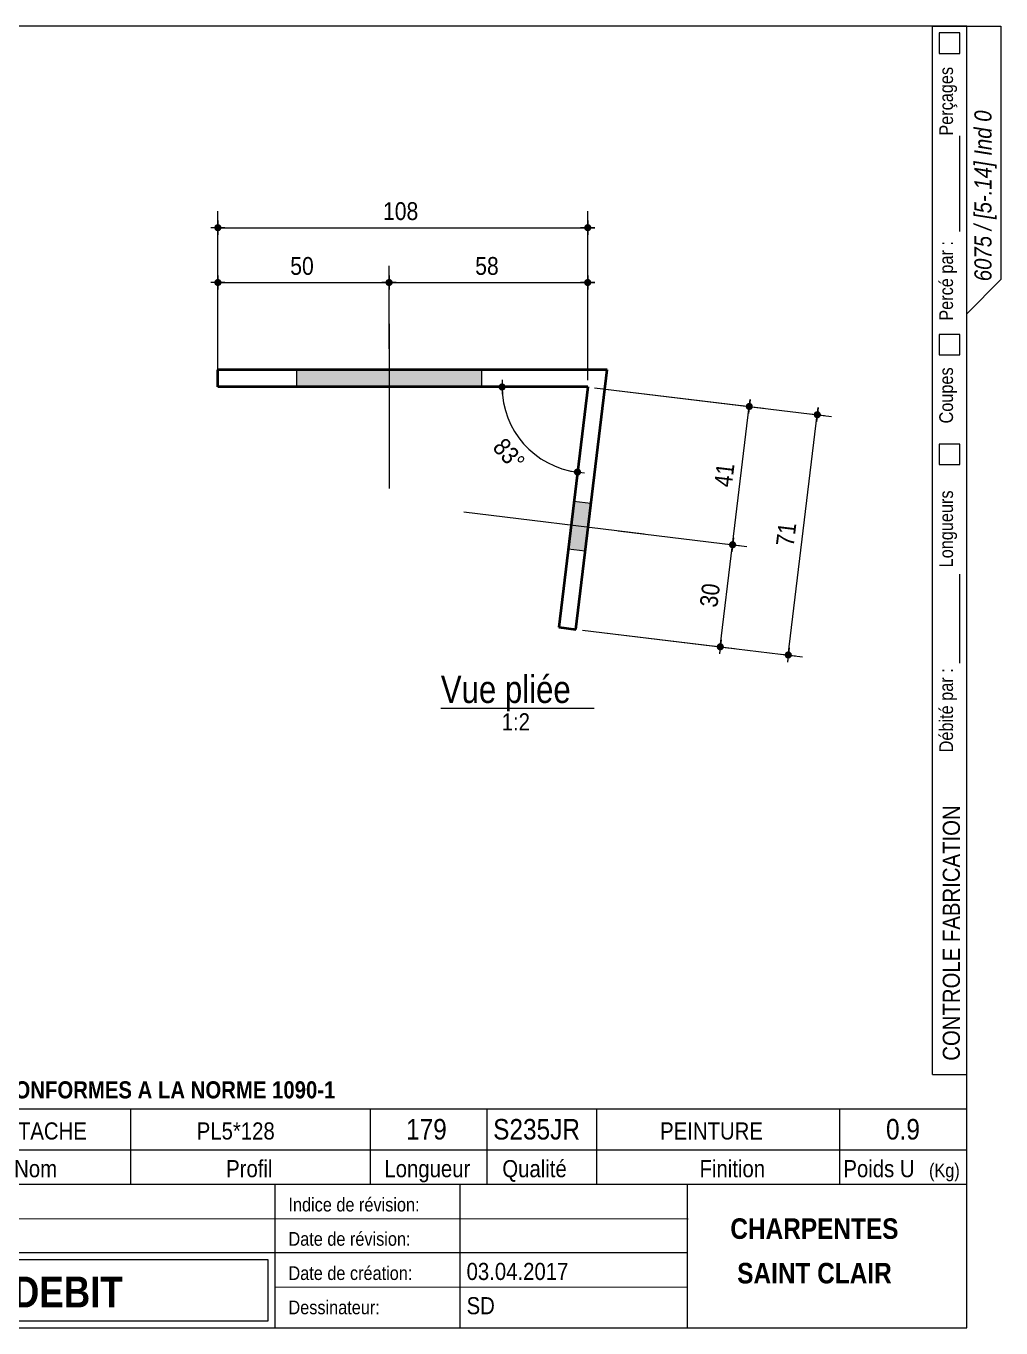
# Model space of a CAD drawing. Header units: millimetres. Extents: x 2 to 287, y 5 to 195.
# Drawn here: x 144.7 to 287, y 5 to 195 of the extents above; entities that cross this region are included whole.
import ezdxf

# ---------------------------------------------------------------- set-up
doc = ezdxf.new("R2010")
doc.units = ezdxf.units.MM
for name, color, linetype, lineweight in [('Autre type objet', 1, 'Continuous', 0), ('Boulon', 7, 'Continuous', 0), ('Cotation', 7, 'Continuous', 0), ('Feuille dessin', 5, 'Continuous', 0), ('Piece', 2, 'Continuous', 0)]:
    doc.layers.add(name, color=color, linetype=linetype, lineweight=lineweight)
doc.styles.add('ARIAL', font='ARIAL.TTF')
doc.styles.add('ARIAL_BOLD', font='ARIALBD.TTF')
doc.styles.add('ARIAL_ITALIC', font='ARIALI.TTF')
doc.styles.add('COMIC_SANS_MS', font='COMIC.TTF')

# ---------------------------------------------------------------- blocks, each defined once
blk = doc.blocks.new('*A4')
at = {"layer": 'Boulon'}
blk.add_hatch(color=256, dxfattribs=at).paths.add_polyline_path([(226.31, 118.37), (223.83, 118.67), (224.67, 125.62), (227.15, 125.32)], flags=17)
blk.add_hatch(color=256, dxfattribs=at).paths.add_polyline_path([(226.31, 118.37), (223.83, 118.67), (224.67, 125.62), (227.15, 125.32)], flags=17)
at = {"layer": 'Boulon', "linetype": 'Continuous', "lineweight": 0}
for p, q in [((227.15, 125.32), (224.67, 125.62)), ((227.15, 125.32), (224.67, 125.62)), ((234.92, 120.86), (208.61, 124.04)), ((234.92, 120.86), (208.61, 124.04)), ((226.31, 118.37), (223.83, 118.67)), ((226.31, 118.37), (223.83, 118.67))]:
    blk.add_line(p, q, dxfattribs=at)
blk = doc.blocks.new('*A5')
at = {"layer": 'Boulon'}
blk.add_hatch(color=256, dxfattribs=at).paths.add_polyline_path([(211.19, 144.82), (211.19, 142.32), (184.19, 142.32), (184.19, 144.82)], flags=17)
blk.add_hatch(color=256, dxfattribs=at).paths.add_polyline_path([(211.19, 144.82), (211.19, 142.32), (184.19, 142.32), (184.19, 144.82)], flags=17)
at = {"layer": 'Boulon', "linetype": 'Continuous', "lineweight": 0}
for p, q in [((197.69, 151.52), (197.69, 127.52)), ((197.69, 151.52), (197.69, 127.52)), ((184.19, 144.82), (184.19, 142.32)), ((184.19, 144.82), (184.19, 142.32)), ((211.19, 144.82), (211.19, 142.32)), ((211.19, 144.82), (211.19, 142.32))]:
    blk.add_line(p, q, dxfattribs=at)
blk = doc.blocks.new('*A6')
at = {"layer": 'Piece', "color": 2, "linetype": 'Continuous', "lineweight": 40}
for p, q in [((229.504138, 144.822467), (172.694851, 144.822467)), ((172.694851, 142.322467), (172.694851, 144.822467)), ((224.932521, 106.955303), (229.504138, 144.822467)), ((226.684166, 142.322467), (172.694851, 142.322467)), ((226.684166, 142.322467), (222.450543, 107.254946)), ((222.450543, 107.254946), (224.932521, 106.955303))]:
    blk.add_line(p, q, dxfattribs=at)
blk = doc.blocks.new('*A7')
at = {"layer": 'Feuille dessin', "linetype": 'Continuous', "lineweight": 0}
for p, q in [((282, 195), (5, 195)), ((5, 195), (5, 5)), ((282, 5), (282, 195)), ((5, 5), (282, 5))]:
    blk.add_line(p, q, dxfattribs=at)
at = {"layer": 'Feuille dessin', "style": 'ARIAL', "width": 0.85}
blk.add_text('Tekla Structures', height=2, rotation=90, dxfattribs=at).set_placement((4.5, 5.5))
blk = doc.blocks.new('*A9')
at = {"layer": 'Autre type objet', "linetype": 'Continuous', "lineweight": 0}
for p, q in [((277, 42), (277, 195)), ((277, 195), (287, 195)), ((278, 194), (278, 191)), ((281, 194), (278, 194)), ((281, 191), (281, 194)), ((282, 42), (282, 195)), ((287, 195), (287, 158)), ((278, 191), (281, 191)), ((281, 165), (281, 179)), ((287, 158), (282, 153)), ((278, 150), (278, 147)), ((281, 150), (278, 150)), ((281, 147), (281, 150)), ((278, 147), (281, 147)), ((278, 134), (278, 131)), ((281, 134), (278, 134)), ((281, 131), (281, 134)), ((278, 131), (281, 131)), ((281, 102), (281, 115)), ((277, 42), (282, 42))]:
    blk.add_line(p, q, dxfattribs=at)
at = {"layer": 'Autre type objet', "width": 0.85}
for s, height, style, p in [('Perçages', 2, 'ARIAL', (280, 179)), ('6075 / [5-.14] Ind 0', 2.5, 'ARIAL_ITALIC', (285.619109, 157.760245)), ('Percé par :', 2, 'ARIAL', (280, 152)), ('Coupes', 2, 'ARIAL', (280, 137)), ('Longueurs', 2, 'ARIAL', (280, 116)), ('Débité par :', 2, 'ARIAL', (280, 89)), ('CONTROLE FABRICATION', 2.5, 'ARIAL', (281, 44))]:
    blk.add_text(s, height=height, rotation=90, dxfattribs=dict(at, style=style)).set_placement(p)
blk = doc.blocks.new('*A10')
at = {"layer": 'Autre type objet', "linetype": 'Continuous', "lineweight": 0}
for p, q in [((92, 37), (282, 37)), ((92, 37), (92, 31)), ((92.51953, 36.5), (113.5, 36.5)), ((92.51953, 31.394341), (92.51953, 36.5)), ((113.5, 36.5), (113.5, 31.394341)), ((114.5, 31), (114.5, 37)), ((134.5, 31), (134.5, 37)), ((160, 31), (160, 37)), ((195, 31), (195, 37)), ((212, 31), (212, 37)), ((228, 31), (228, 37)), ((263.5, 31), (263.5, 37)), ((282, 31), (282, 37)), ((92, 31), (282, 31)), ((92, 31), (92, 5)), ((113.5, 31.394341), (92.51953, 31.394341)), ((114.5, 16), (114.5, 31)), ((134.5, 26), (134.5, 31)), ((160, 26), (160, 31)), ((195, 26), (195, 31)), ((212, 26), (212, 31)), ((228, 26), (228, 31)), ((263.5, 26), (263.5, 31)), ((282, 5), (282, 31)), ((92, 26), (282, 26)), ((181, 26), (181, 5)), ((208, 26), (208, 5)), ((241.262466, 5), (241.262466, 26)), ((92, 21), (241.327069, 20.935451)), ((92, 16), (181, 16)), ((181, 16), (241.297815, 16.021151)), ((93, 15), (180, 15)), ((93, 6), (93, 15)), ((180, 15), (180, 6)), ((181, 11), (241.217807, 10.969512)), ((180, 6), (93, 6)), ((92, 5), (282, 5))]:
    blk.add_line(p, q, dxfattribs=at)
at = {"layer": 'Autre type objet', "width": 0.85}
for s, height, style, p in [('TOLERANCES ESSENTIELLES CONFORMES A LA NORME 1090-1', 2.5, 'ARIAL_BOLD', (96.5, 38.5)), ('5-14', 3, 'ARIAL_BOLD', (98.285724, 32.540141)), ('1', 3, 'ARIAL', (120.389893, 32.5)), ('ATTACHE', 2.5, 'ARIAL', (139.718018, 32.5)), ('PL5*128', 2.5, 'ARIAL', (169.61084, 32.5)), ('179', 3, 'ARIAL', (200.165771, 32.5)), ('S235JR', 3, 'ARIAL', (212.880127, 32.5)), ('PEINTURE', 2.5, 'ARIAL', (237.24646, 32.5)), ('0.9', 3, 'ARIAL', (270.222412, 32.5)), ('Repère', 2.5, 'ARIAL', (96.112978, 27)), ('Qté', 2.5, 'ARIAL', (119, 27)), ('Nom', 2.5, 'ARIAL', (142.961426, 27)), ('Profil', 2.5, 'ARIAL', (173.903564, 27)), ('Longueur', 2.5, 'ARIAL', (197, 27)), ('Qualité', 2.5, 'ARIAL', (214.218018, 27)), ('Finition', 2.5, 'ARIAL', (243, 27)), ('Poids U', 2.5, 'ARIAL', (264, 27)), ('(Kg)', 2, 'ARIAL', (276.5, 27)), ('6075', 3.5, 'ARIAL', (115.5, 22)), ('N° Affaire:', 2, 'ARIAL', (93.640566, 22)), ('Indice de révision:', 2, 'ARIAL', (183, 22)), ('CHARPENTES', 3, 'ARIAL_BOLD', (247.5, 18)), ('Nom Affaire:', 2, 'ARIAL', (93.640566, 17.5)), ('GHD Bât N', 3.5, 'ARIAL', (115.5, 17)), ('Date de révision:', 2, 'ARIAL', (183, 17)), ('Date de création:', 2, 'ARIAL', (183, 12)), ('03.04.2017', 2.5, 'ARIAL', (209, 12)), ('SAINT CLAIR', 3, 'ARIAL_BOLD', (248.5, 11.5)), ('CROQUIS   DE  DEBIT', 4.5, 'ARIAL_BOLD', (103, 8)), ('SD', 2.5, 'ARIAL', (209, 7)), ('Dessinateur:', 2, 'ARIAL', (183, 7))]:
    blk.add_text(s, height=height, dxfattribs=dict(at, style=style)).set_placement(p)
blk = doc.blocks.new('*A25')
at = {"layer": 'Cotation'}
for points in [[(214.16, 141.8), (214.13, 141.8), (214.11, 141.81), (214.08, 141.81), (214.06, 141.82), (214.03, 141.82), (214.01, 141.83), (213.99, 141.84), (213.96, 141.85), (213.94, 141.86), (213.92, 141.88), (213.9, 141.89), (213.87, 141.9), (213.85, 141.92), (213.83, 141.94), (213.82, 141.95), (213.8, 141.97), (213.78, 141.99), (213.77, 142.01), (213.75, 142.03), (213.74, 142.06), (213.73, 142.08), (213.71, 142.1), (213.7, 142.12), (213.69, 142.15), (213.69, 142.17), (213.68, 142.2), (213.67, 142.22), (213.67, 142.25), (213.67, 142.27), (213.66, 142.3), (213.66, 142.32), (213.66, 142.35), (213.67, 142.37), (213.67, 142.4), (213.67, 142.42), (213.68, 142.45), (213.69, 142.47), (213.69, 142.5), (213.7, 142.52), (213.71, 142.54), (213.73, 142.57), (213.74, 142.59), (213.75, 142.61), (213.77, 142.63), (213.78, 142.65), (213.8, 142.67), (213.82, 142.69), (213.83, 142.71), (213.85, 142.72), (213.87, 142.74), (213.9, 142.75), (213.92, 142.77), (213.94, 142.78), (213.96, 142.79), (213.99, 142.8), (214.01, 142.81), (214.03, 142.82), (214.06, 142.83), (214.08, 142.83), (214.11, 142.84), (214.13, 142.84), (214.16, 142.84), (214.18, 142.84), (214.21, 142.84), (214.24, 142.84), (214.26, 142.84), (214.29, 142.83), (214.31, 142.83), (214.34, 142.82), (214.36, 142.81), (214.38, 142.8), (214.41, 142.79), (214.43, 142.78), (214.45, 142.77), (214.47, 142.75), (214.49, 142.74), (214.51, 142.72), (214.53, 142.71), (214.55, 142.69), (214.57, 142.67), (214.59, 142.65), (214.6, 142.63), (214.62, 142.61), (214.63, 142.59), (214.64, 142.57), (214.65, 142.54), (214.66, 142.52), (214.67, 142.5), (214.68, 142.47), (214.69, 142.45), (214.69, 142.42), (214.7, 142.4), (214.7, 142.37), (214.7, 142.35), (214.7, 142.32), (214.7, 142.3), (214.7, 142.27), (214.7, 142.25), (214.69, 142.22), (214.69, 142.2), (214.68, 142.17), (214.67, 142.15), (214.66, 142.12), (214.65, 142.1), (214.64, 142.08), (214.63, 142.06), (214.62, 142.03), (214.6, 142.01), (214.59, 141.99), (214.57, 141.97), (214.55, 141.95), (214.53, 141.94), (214.51, 141.92), (214.49, 141.9), (214.47, 141.89), (214.45, 141.88), (214.43, 141.86), (214.41, 141.85), (214.38, 141.84), (214.36, 141.83), (214.34, 141.82), (214.31, 141.82), (214.29, 141.81), (214.26, 141.81), (214.24, 141.8), (214.21, 141.8), (214.18, 141.8)], [(225.16, 129.39), (225.13, 129.4), (225.11, 129.4), (225.08, 129.4), (225.06, 129.41), (225.03, 129.41), (225.01, 129.42), (224.99, 129.43), (224.96, 129.44), (224.94, 129.45), (224.92, 129.47), (224.9, 129.48), (224.88, 129.49), (224.86, 129.51), (224.84, 129.53), (224.82, 129.54), (224.8, 129.56), (224.78, 129.58), (224.77, 129.6), (224.75, 129.62), (224.74, 129.65), (224.73, 129.67), (224.72, 129.69), (224.71, 129.71), (224.7, 129.74), (224.69, 129.76), (224.68, 129.79), (224.68, 129.81), (224.67, 129.84), (224.67, 129.86), (224.67, 129.89), (224.67, 129.91), (224.67, 129.94), (224.67, 129.96), (224.67, 129.99), (224.68, 130.01), (224.68, 130.04), (224.69, 130.06), (224.7, 130.09), (224.71, 130.11), (224.72, 130.13), (224.73, 130.16), (224.74, 130.18), (224.75, 130.2), (224.77, 130.22), (224.78, 130.24), (224.8, 130.26), (224.82, 130.28), (224.84, 130.3), (224.86, 130.31), (224.88, 130.33), (224.9, 130.34), (224.92, 130.36), (224.94, 130.37), (224.96, 130.38), (224.99, 130.39), (225.01, 130.4), (225.03, 130.41), (225.06, 130.42), (225.08, 130.42), (225.11, 130.43), (225.13, 130.43), (225.16, 130.43), (225.19, 130.43), (225.21, 130.43), (225.24, 130.43), (225.26, 130.43), (225.29, 130.42), (225.31, 130.42), (225.34, 130.41), (225.36, 130.4), (225.38, 130.39), (225.41, 130.38), (225.43, 130.37), (225.45, 130.36), (225.47, 130.34), (225.5, 130.33), (225.52, 130.31), (225.54, 130.3), (225.55, 130.28), (225.57, 130.26), (225.59, 130.24), (225.6, 130.22), (225.62, 130.2), (225.63, 130.18), (225.64, 130.16), (225.66, 130.13), (225.67, 130.11), (225.68, 130.09), (225.68, 130.06), (225.69, 130.04), (225.7, 130.01), (225.7, 129.99), (225.7, 129.96), (225.71, 129.94), (225.71, 129.91), (225.71, 129.89), (225.7, 129.86), (225.7, 129.84), (225.7, 129.81), (225.69, 129.79), (225.68, 129.76), (225.68, 129.74), (225.67, 129.71), (225.66, 129.69), (225.64, 129.67), (225.63, 129.65), (225.62, 129.62), (225.6, 129.6), (225.59, 129.58), (225.57, 129.56), (225.55, 129.54), (225.54, 129.53), (225.52, 129.51), (225.5, 129.49), (225.47, 129.48), (225.45, 129.47), (225.43, 129.45), (225.41, 129.44), (225.38, 129.43), (225.36, 129.42), (225.34, 129.41), (225.31, 129.41), (225.29, 129.4), (225.26, 129.4), (225.24, 129.4), (225.21, 129.39), (225.19, 129.39)]]:
    blk.add_hatch(color=256, dxfattribs=at).paths.add_polyline_path(points, flags=17)
at = {"layer": 'Cotation', "linetype": 'Continuous', "lineweight": 0}
for p, q in [((214.18, 143.36), (214.18, 141.28)), ((213.14, 142.32), (215.22, 142.32)), ((214.18, 142.32), (226.68, 142.32)), ((225.19, 129.91), (226.68, 142.32)), ((226.56, 141.33), (225.19, 129.91)), ((224.15, 130.04), (226.22, 129.79)), ((225.06, 128.88), (225.31, 130.95))]:
    blk.add_line(p, q, dxfattribs=at)
blk.add_arc((226.68, 142.32), 12.5, 180, 263.1161, dxfattribs=at)
at = {"layer": 'Cotation'}
for p in [(214.18, 142.32), (225.19, 129.91)]:
    blk.add_point(p, dxfattribs=at)
at = {"layer": 'Cotation', "style": 'ARIAL', "width": 0.85}
blk.add_text('83°', height=2.6, rotation=-48.4436, dxfattribs=at).set_placement((212.67, 133.4))
blk = doc.blocks.new('*A26')
at = {"layer": 'Cotation'}
for points in [[(260.17, 137.76), (260.14, 137.76), (260.11, 137.76), (260.09, 137.77), (260.06, 137.77), (260.04, 137.78), (260.02, 137.79), (259.99, 137.8), (259.97, 137.81), (259.95, 137.82), (259.92, 137.83), (259.9, 137.84), (259.88, 137.86), (259.86, 137.88), (259.84, 137.89), (259.82, 137.91), (259.81, 137.93), (259.79, 137.95), (259.77, 137.97), (259.76, 137.99), (259.74, 138.01), (259.73, 138.03), (259.72, 138.05), (259.71, 138.08), (259.7, 138.1), (259.69, 138.13), (259.69, 138.15), (259.68, 138.18), (259.68, 138.2), (259.67, 138.23), (259.67, 138.25), (259.67, 138.28), (259.67, 138.3), (259.67, 138.33), (259.68, 138.35), (259.68, 138.38), (259.69, 138.4), (259.69, 138.43), (259.7, 138.45), (259.71, 138.48), (259.72, 138.5), (259.73, 138.52), (259.74, 138.54), (259.76, 138.57), (259.77, 138.59), (259.79, 138.61), (259.81, 138.63), (259.82, 138.64), (259.84, 138.66), (259.86, 138.68), (259.88, 138.69), (259.9, 138.71), (259.92, 138.72), (259.95, 138.74), (259.97, 138.75), (259.99, 138.76), (260.02, 138.77), (260.04, 138.77), (260.06, 138.78), (260.09, 138.79), (260.11, 138.79), (260.14, 138.79), (260.17, 138.8), (260.19, 138.8), (260.22, 138.8), (260.24, 138.79), (260.27, 138.79), (260.29, 138.79), (260.32, 138.78), (260.34, 138.77), (260.37, 138.77), (260.39, 138.76), (260.41, 138.75), (260.44, 138.74), (260.46, 138.72), (260.48, 138.71), (260.5, 138.69), (260.52, 138.68), (260.54, 138.66), (260.56, 138.64), (260.58, 138.63), (260.59, 138.61), (260.61, 138.59), (260.62, 138.57), (260.64, 138.54), (260.65, 138.52), (260.66, 138.5), (260.67, 138.48), (260.68, 138.45), (260.69, 138.43), (260.7, 138.4), (260.7, 138.38), (260.71, 138.35), (260.71, 138.33), (260.71, 138.3), (260.71, 138.28), (260.71, 138.25), (260.71, 138.23), (260.71, 138.2), (260.7, 138.18), (260.7, 138.15), (260.69, 138.13), (260.68, 138.1), (260.67, 138.08), (260.66, 138.05), (260.65, 138.03), (260.64, 138.01), (260.62, 137.99), (260.61, 137.97), (260.59, 137.95), (260.58, 137.93), (260.56, 137.91), (260.54, 137.89), (260.52, 137.88), (260.5, 137.86), (260.48, 137.84), (260.46, 137.83), (260.44, 137.82), (260.41, 137.81), (260.39, 137.8), (260.37, 137.79), (260.34, 137.78), (260.32, 137.77), (260.29, 137.77), (260.27, 137.76), (260.24, 137.76), (260.22, 137.76), (260.19, 137.76)], [(255.93, 102.69), (255.91, 102.69), (255.88, 102.7), (255.86, 102.7), (255.83, 102.71), (255.81, 102.71), (255.78, 102.72), (255.76, 102.73), (255.73, 102.74), (255.71, 102.75), (255.69, 102.76), (255.67, 102.78), (255.65, 102.79), (255.63, 102.81), (255.61, 102.82), (255.59, 102.84), (255.57, 102.86), (255.56, 102.88), (255.54, 102.9), (255.52, 102.92), (255.51, 102.94), (255.5, 102.96), (255.49, 102.99), (255.48, 103.01), (255.47, 103.03), (255.46, 103.06), (255.45, 103.08), (255.45, 103.11), (255.44, 103.13), (255.44, 103.16), (255.44, 103.18), (255.44, 103.21), (255.44, 103.24), (255.44, 103.26), (255.44, 103.29), (255.45, 103.31), (255.45, 103.34), (255.46, 103.36), (255.47, 103.38), (255.48, 103.41), (255.49, 103.43), (255.5, 103.45), (255.51, 103.48), (255.52, 103.5), (255.54, 103.52), (255.56, 103.54), (255.57, 103.56), (255.59, 103.58), (255.61, 103.6), (255.63, 103.61), (255.65, 103.63), (255.67, 103.64), (255.69, 103.66), (255.71, 103.67), (255.73, 103.68), (255.76, 103.69), (255.78, 103.7), (255.81, 103.71), (255.83, 103.71), (255.86, 103.72), (255.88, 103.72), (255.91, 103.73), (255.93, 103.73), (255.96, 103.73), (255.98, 103.73), (256.01, 103.73), (256.03, 103.72), (256.06, 103.72), (256.08, 103.71), (256.11, 103.71), (256.13, 103.7), (256.16, 103.69), (256.18, 103.68), (256.2, 103.67), (256.22, 103.66), (256.25, 103.64), (256.27, 103.63), (256.29, 103.61), (256.31, 103.6), (256.32, 103.58), (256.34, 103.56), (256.36, 103.54), (256.37, 103.52), (256.39, 103.5), (256.4, 103.48), (256.42, 103.45), (256.43, 103.43), (256.44, 103.41), (256.45, 103.38), (256.45, 103.36), (256.46, 103.34), (256.47, 103.31), (256.47, 103.29), (256.47, 103.26), (256.48, 103.24), (256.48, 103.21), (256.48, 103.18), (256.47, 103.16), (256.47, 103.13), (256.47, 103.11), (256.46, 103.08), (256.45, 103.06), (256.45, 103.03), (256.44, 103.01), (256.43, 102.99), (256.42, 102.96), (256.4, 102.94), (256.39, 102.92), (256.37, 102.9), (256.36, 102.88), (256.34, 102.86), (256.32, 102.84), (256.31, 102.82), (256.29, 102.81), (256.27, 102.79), (256.25, 102.78), (256.22, 102.76), (256.2, 102.75), (256.18, 102.74), (256.16, 102.73), (256.13, 102.72), (256.11, 102.71), (256.08, 102.71), (256.06, 102.7), (256.03, 102.7), (256.01, 102.69), (255.98, 102.69), (255.96, 102.69)]]:
    blk.add_hatch(color=256, dxfattribs=at).paths.add_polyline_path(points, flags=17)
at = {"layer": 'Cotation', "linetype": 'Continuous', "lineweight": 0}
for p, q in [((227.68, 142.2), (262.26, 138.03)), ((260.32, 139.31), (260.07, 137.24)), ((260.19, 138.28), (260.32, 139.31)), ((255.96, 103.21), (260.19, 138.28)), ((259.16, 138.4), (261.22, 138.15)), ((225.93, 106.84), (258.02, 102.96)), ((254.92, 103.33), (256.99, 103.09)), ((256.08, 104.24), (255.83, 102.18)), ((255.96, 103.21), (255.83, 102.18))]:
    blk.add_line(p, q, dxfattribs=at)
at = {"layer": 'Cotation'}
for p in [(260.19, 138.28), (255.96, 103.21)]:
    blk.add_point(p, dxfattribs=at)
at = {"layer": 'Cotation', "style": 'ARIAL', "width": 0.85}
blk.add_text('71', height=2.6, rotation=83.119, dxfattribs=at).set_placement((256.73, 118.96))
blk = doc.blocks.new('*A27')
at = {"layer": 'Cotation'}
for points in [[(247.8, 118.78), (247.78, 118.78), (247.75, 118.79), (247.73, 118.79), (247.7, 118.8), (247.68, 118.8), (247.65, 118.81), (247.63, 118.82), (247.6, 118.83), (247.58, 118.84), (247.56, 118.86), (247.54, 118.87), (247.52, 118.88), (247.5, 118.9), (247.48, 118.92), (247.46, 118.93), (247.44, 118.95), (247.43, 118.97), (247.41, 118.99), (247.39, 119.01), (247.38, 119.03), (247.37, 119.06), (247.36, 119.08), (247.35, 119.1), (247.34, 119.13), (247.33, 119.15), (247.32, 119.18), (247.32, 119.2), (247.31, 119.23), (247.31, 119.25), (247.31, 119.28), (247.31, 119.3), (247.31, 119.33), (247.31, 119.35), (247.31, 119.38), (247.32, 119.4), (247.32, 119.43), (247.33, 119.45), (247.34, 119.48), (247.35, 119.5), (247.36, 119.52), (247.37, 119.55), (247.38, 119.57), (247.39, 119.59), (247.41, 119.61), (247.43, 119.63), (247.44, 119.65), (247.46, 119.67), (247.48, 119.69), (247.5, 119.7), (247.52, 119.72), (247.54, 119.73), (247.56, 119.75), (247.58, 119.76), (247.6, 119.77), (247.63, 119.78), (247.65, 119.79), (247.68, 119.8), (247.7, 119.81), (247.73, 119.81), (247.75, 119.82), (247.78, 119.82), (247.8, 119.82), (247.83, 119.82), (247.85, 119.82), (247.88, 119.82), (247.9, 119.82), (247.93, 119.81), (247.95, 119.81), (247.98, 119.8), (248, 119.79), (248.03, 119.78), (248.05, 119.77), (248.07, 119.76), (248.09, 119.75), (248.12, 119.73), (248.14, 119.72), (248.16, 119.7), (248.18, 119.69), (248.19, 119.67), (248.21, 119.65), (248.23, 119.63), (248.24, 119.61), (248.26, 119.59), (248.27, 119.57), (248.29, 119.55), (248.3, 119.52), (248.31, 119.5), (248.32, 119.48), (248.32, 119.45), (248.33, 119.43), (248.34, 119.4), (248.34, 119.38), (248.34, 119.35), (248.35, 119.33), (248.35, 119.3), (248.35, 119.28), (248.34, 119.25), (248.34, 119.23), (248.34, 119.2), (248.33, 119.18), (248.32, 119.15), (248.32, 119.13), (248.31, 119.1), (248.3, 119.08), (248.29, 119.06), (248.27, 119.03), (248.26, 119.01), (248.24, 118.99), (248.23, 118.97), (248.21, 118.95), (248.19, 118.93), (248.18, 118.92), (248.16, 118.9), (248.14, 118.88), (248.12, 118.87), (248.09, 118.86), (248.07, 118.84), (248.05, 118.83), (248.03, 118.82), (248, 118.81), (247.98, 118.8), (247.95, 118.8), (247.93, 118.79), (247.9, 118.79), (247.88, 118.78), (247.85, 118.78), (247.83, 118.78)], [(246, 103.89), (245.98, 103.89), (245.95, 103.89), (245.93, 103.9), (245.9, 103.9), (245.88, 103.91), (245.85, 103.92), (245.83, 103.93), (245.81, 103.94), (245.78, 103.95), (245.76, 103.96), (245.74, 103.98), (245.72, 103.99), (245.7, 104.01), (245.68, 104.02), (245.66, 104.04), (245.64, 104.06), (245.63, 104.08), (245.61, 104.1), (245.6, 104.12), (245.58, 104.14), (245.57, 104.16), (245.56, 104.19), (245.55, 104.21), (245.54, 104.23), (245.53, 104.26), (245.52, 104.28), (245.52, 104.31), (245.51, 104.33), (245.51, 104.36), (245.51, 104.38), (245.51, 104.41), (245.51, 104.43), (245.51, 104.46), (245.51, 104.48), (245.52, 104.51), (245.52, 104.53), (245.53, 104.56), (245.54, 104.58), (245.55, 104.61), (245.56, 104.63), (245.57, 104.65), (245.58, 104.68), (245.6, 104.7), (245.61, 104.72), (245.63, 104.74), (245.64, 104.76), (245.66, 104.78), (245.68, 104.79), (245.7, 104.81), (245.72, 104.83), (245.74, 104.84), (245.76, 104.85), (245.78, 104.87), (245.81, 104.88), (245.83, 104.89), (245.85, 104.9), (245.88, 104.91), (245.9, 104.91), (245.93, 104.92), (245.95, 104.92), (245.98, 104.93), (246, 104.93), (246.03, 104.93), (246.05, 104.93), (246.08, 104.93), (246.11, 104.92), (246.13, 104.92), (246.16, 104.91), (246.18, 104.91), (246.2, 104.9), (246.23, 104.89), (246.25, 104.88), (246.27, 104.87), (246.3, 104.85), (246.32, 104.84), (246.34, 104.83), (246.36, 104.81), (246.38, 104.79), (246.4, 104.78), (246.41, 104.76), (246.43, 104.74), (246.45, 104.72), (246.46, 104.7), (246.48, 104.68), (246.49, 104.65), (246.5, 104.63), (246.51, 104.61), (246.52, 104.58), (246.53, 104.56), (246.53, 104.53), (246.54, 104.51), (246.54, 104.48), (246.55, 104.46), (246.55, 104.43), (246.55, 104.41), (246.55, 104.38), (246.55, 104.36), (246.54, 104.33), (246.54, 104.31), (246.53, 104.28), (246.53, 104.26), (246.52, 104.23), (246.51, 104.21), (246.5, 104.19), (246.49, 104.16), (246.48, 104.14), (246.46, 104.12), (246.45, 104.1), (246.43, 104.08), (246.41, 104.06), (246.4, 104.04), (246.38, 104.02), (246.36, 104.01), (246.34, 103.99), (246.32, 103.98), (246.3, 103.96), (246.27, 103.95), (246.25, 103.94), (246.23, 103.93), (246.2, 103.92), (246.18, 103.91), (246.16, 103.9), (246.13, 103.9), (246.11, 103.89), (246.08, 103.89), (246.05, 103.89), (246.03, 103.89)]]:
    blk.add_hatch(color=256, dxfattribs=at).paths.add_polyline_path(points, flags=17)
at = {"layer": 'Cotation', "linetype": 'Continuous', "lineweight": 0}
for p, q in [((231.14, 121.32), (249.89, 119.05)), ((247.95, 120.33), (247.7, 118.27)), ((247.83, 119.3), (247.95, 120.33)), ((246.03, 104.41), (247.83, 119.3)), ((246.79, 119.43), (248.86, 119.18)), ((225.93, 106.84), (248.09, 104.16)), ((245, 104.53), (247.06, 104.28)), ((246.15, 105.44), (245.9, 103.38)), ((246.03, 104.41), (245.9, 103.38))]:
    blk.add_line(p, q, dxfattribs=at)
at = {"layer": 'Cotation'}
for p in [(247.83, 119.3), (246.03, 104.41)]:
    blk.add_point(p, dxfattribs=at)
at = {"layer": 'Cotation', "style": 'ARIAL', "width": 0.85}
blk.add_text('30', height=2.6, rotation=83.119, dxfattribs=at).set_placement((245.59, 110.07))
blk = doc.blocks.new('*A28')
at = {"layer": 'Cotation'}
for points in [[(250.24, 138.96), (250.21, 138.96), (250.19, 138.96), (250.16, 138.97), (250.14, 138.97), (250.11, 138.98), (250.09, 138.99), (250.06, 139), (250.04, 139.01), (250.02, 139.02), (250, 139.03), (249.97, 139.04), (249.95, 139.06), (249.93, 139.07), (249.91, 139.09), (249.9, 139.11), (249.88, 139.13), (249.86, 139.15), (249.85, 139.17), (249.83, 139.19), (249.82, 139.21), (249.8, 139.23), (249.79, 139.25), (249.78, 139.28), (249.77, 139.3), (249.77, 139.32), (249.76, 139.35), (249.75, 139.37), (249.75, 139.4), (249.75, 139.42), (249.74, 139.45), (249.74, 139.48), (249.74, 139.5), (249.75, 139.53), (249.75, 139.55), (249.75, 139.58), (249.76, 139.6), (249.77, 139.63), (249.77, 139.65), (249.78, 139.67), (249.79, 139.7), (249.8, 139.72), (249.82, 139.74), (249.83, 139.76), (249.85, 139.79), (249.86, 139.81), (249.88, 139.83), (249.9, 139.84), (249.91, 139.86), (249.93, 139.88), (249.95, 139.89), (249.97, 139.91), (250, 139.92), (250.02, 139.93), (250.04, 139.95), (250.06, 139.96), (250.09, 139.97), (250.11, 139.97), (250.14, 139.98), (250.16, 139.99), (250.19, 139.99), (250.21, 139.99), (250.24, 140), (250.26, 140), (250.29, 140), (250.31, 139.99), (250.34, 139.99), (250.36, 139.99), (250.39, 139.98), (250.41, 139.97), (250.44, 139.97), (250.46, 139.96), (250.49, 139.95), (250.51, 139.93), (250.53, 139.92), (250.55, 139.91), (250.57, 139.89), (250.59, 139.88), (250.61, 139.86), (250.63, 139.84), (250.65, 139.83), (250.66, 139.81), (250.68, 139.79), (250.7, 139.76), (250.71, 139.74), (250.72, 139.72), (250.73, 139.7), (250.74, 139.67), (250.75, 139.65), (250.76, 139.63), (250.77, 139.6), (250.77, 139.58), (250.78, 139.55), (250.78, 139.53), (250.78, 139.5), (250.78, 139.48), (250.78, 139.45), (250.78, 139.42), (250.78, 139.4), (250.77, 139.37), (250.77, 139.35), (250.76, 139.32), (250.75, 139.3), (250.74, 139.28), (250.73, 139.25), (250.72, 139.23), (250.71, 139.21), (250.7, 139.19), (250.68, 139.17), (250.66, 139.15), (250.65, 139.13), (250.63, 139.11), (250.61, 139.09), (250.59, 139.07), (250.57, 139.06), (250.55, 139.04), (250.53, 139.03), (250.51, 139.02), (250.49, 139.01), (250.46, 139), (250.44, 138.99), (250.41, 138.98), (250.39, 138.97), (250.36, 138.97), (250.34, 138.96), (250.31, 138.96), (250.29, 138.96), (250.26, 138.96)], [(247.8, 118.78), (247.78, 118.78), (247.75, 118.79), (247.73, 118.79), (247.7, 118.8), (247.68, 118.8), (247.65, 118.81), (247.63, 118.82), (247.6, 118.83), (247.58, 118.84), (247.56, 118.86), (247.54, 118.87), (247.52, 118.88), (247.5, 118.9), (247.48, 118.92), (247.46, 118.93), (247.44, 118.95), (247.43, 118.97), (247.41, 118.99), (247.39, 119.01), (247.38, 119.03), (247.37, 119.06), (247.36, 119.08), (247.35, 119.1), (247.34, 119.13), (247.33, 119.15), (247.32, 119.18), (247.32, 119.2), (247.31, 119.23), (247.31, 119.25), (247.31, 119.28), (247.31, 119.3), (247.31, 119.33), (247.31, 119.35), (247.31, 119.38), (247.32, 119.4), (247.32, 119.43), (247.33, 119.45), (247.34, 119.48), (247.35, 119.5), (247.36, 119.52), (247.37, 119.55), (247.38, 119.57), (247.39, 119.59), (247.41, 119.61), (247.43, 119.63), (247.44, 119.65), (247.46, 119.67), (247.48, 119.69), (247.5, 119.7), (247.52, 119.72), (247.54, 119.73), (247.56, 119.75), (247.58, 119.76), (247.6, 119.77), (247.63, 119.78), (247.65, 119.79), (247.68, 119.8), (247.7, 119.81), (247.73, 119.81), (247.75, 119.82), (247.78, 119.82), (247.8, 119.82), (247.83, 119.82), (247.85, 119.82), (247.88, 119.82), (247.9, 119.82), (247.93, 119.81), (247.95, 119.81), (247.98, 119.8), (248, 119.79), (248.03, 119.78), (248.05, 119.77), (248.07, 119.76), (248.09, 119.75), (248.12, 119.73), (248.14, 119.72), (248.16, 119.7), (248.18, 119.69), (248.19, 119.67), (248.21, 119.65), (248.23, 119.63), (248.24, 119.61), (248.26, 119.59), (248.27, 119.57), (248.29, 119.55), (248.3, 119.52), (248.31, 119.5), (248.32, 119.48), (248.32, 119.45), (248.33, 119.43), (248.34, 119.4), (248.34, 119.38), (248.34, 119.35), (248.35, 119.33), (248.35, 119.3), (248.35, 119.28), (248.34, 119.25), (248.34, 119.23), (248.34, 119.2), (248.33, 119.18), (248.32, 119.15), (248.32, 119.13), (248.31, 119.1), (248.3, 119.08), (248.29, 119.06), (248.27, 119.03), (248.26, 119.01), (248.24, 118.99), (248.23, 118.97), (248.21, 118.95), (248.19, 118.93), (248.18, 118.92), (248.16, 118.9), (248.14, 118.88), (248.12, 118.87), (248.09, 118.86), (248.07, 118.84), (248.05, 118.83), (248.03, 118.82), (248, 118.81), (247.98, 118.8), (247.95, 118.8), (247.93, 118.79), (247.9, 118.79), (247.88, 118.78), (247.85, 118.78), (247.83, 118.78)]]:
    blk.add_hatch(color=256, dxfattribs=at).paths.add_polyline_path(points, flags=17)
at = {"layer": 'Cotation', "linetype": 'Continuous', "lineweight": 0}
for p, q in [((227.68, 142.2), (252.33, 139.23)), ((247.83, 119.3), (250.26, 139.48)), ((249.23, 139.6), (251.3, 139.35)), ((250.39, 140.51), (250.14, 138.44)), ((250.26, 139.48), (250.39, 140.51)), ((231.14, 121.32), (249.89, 119.05)), ((247.95, 120.33), (247.7, 118.27)), ((246.79, 119.43), (248.86, 119.18)), ((247.83, 119.3), (247.7, 118.27))]:
    blk.add_line(p, q, dxfattribs=at)
at = {"layer": 'Cotation'}
for p in [(250.26, 139.48), (247.83, 119.3)]:
    blk.add_point(p, dxfattribs=at)
at = {"layer": 'Cotation', "style": 'ARIAL', "width": 0.85}
blk.add_text('41', height=2.6, rotation=83.119, dxfattribs=at).set_placement((247.7, 127.61))
blk = doc.blocks.new('*A29')
at = {"layer": 'Cotation'}
for points in [[(172.67, 165.05), (172.64, 165.05), (172.62, 165.06), (172.59, 165.06), (172.57, 165.07), (172.54, 165.07), (172.52, 165.08), (172.5, 165.09), (172.47, 165.1), (172.45, 165.11), (172.43, 165.13), (172.41, 165.14), (172.39, 165.15), (172.36, 165.17), (172.35, 165.19), (172.33, 165.2), (172.31, 165.22), (172.29, 165.24), (172.28, 165.26), (172.26, 165.28), (172.25, 165.31), (172.24, 165.33), (172.22, 165.35), (172.21, 165.37), (172.21, 165.4), (172.2, 165.42), (172.19, 165.45), (172.18, 165.47), (172.18, 165.5), (172.18, 165.52), (172.18, 165.55), (172.17, 165.57), (172.18, 165.6), (172.18, 165.62), (172.18, 165.65), (172.18, 165.67), (172.19, 165.7), (172.2, 165.72), (172.21, 165.75), (172.21, 165.77), (172.22, 165.79), (172.24, 165.82), (172.25, 165.84), (172.26, 165.86), (172.28, 165.88), (172.29, 165.9), (172.31, 165.92), (172.33, 165.94), (172.35, 165.96), (172.36, 165.97), (172.39, 165.99), (172.41, 166), (172.43, 166.02), (172.45, 166.03), (172.47, 166.04), (172.5, 166.05), (172.52, 166.06), (172.54, 166.07), (172.57, 166.08), (172.59, 166.08), (172.62, 166.09), (172.64, 166.09), (172.67, 166.09), (172.69, 166.09), (172.72, 166.09), (172.75, 166.09), (172.77, 166.09), (172.8, 166.08), (172.82, 166.08), (172.85, 166.07), (172.87, 166.06), (172.89, 166.05), (172.92, 166.04), (172.94, 166.03), (172.96, 166.02), (172.98, 166), (173, 165.99), (173.02, 165.97), (173.04, 165.96), (173.06, 165.94), (173.08, 165.92), (173.1, 165.9), (173.11, 165.88), (173.13, 165.86), (173.14, 165.84), (173.15, 165.82), (173.16, 165.79), (173.18, 165.77), (173.18, 165.75), (173.19, 165.72), (173.2, 165.7), (173.2, 165.67), (173.21, 165.65), (173.21, 165.62), (173.21, 165.6), (173.21, 165.57), (173.21, 165.55), (173.21, 165.52), (173.21, 165.5), (173.2, 165.47), (173.2, 165.45), (173.19, 165.42), (173.18, 165.4), (173.18, 165.37), (173.16, 165.35), (173.15, 165.33), (173.14, 165.31), (173.13, 165.28), (173.11, 165.26), (173.1, 165.24), (173.08, 165.22), (173.06, 165.2), (173.04, 165.19), (173.02, 165.17), (173, 165.15), (172.98, 165.14), (172.96, 165.13), (172.94, 165.11), (172.92, 165.1), (172.89, 165.09), (172.87, 165.08), (172.85, 165.07), (172.82, 165.07), (172.8, 165.06), (172.77, 165.06), (172.75, 165.05), (172.72, 165.05), (172.69, 165.05)], [(226.66, 165.05), (226.63, 165.05), (226.61, 165.06), (226.58, 165.06), (226.56, 165.07), (226.53, 165.07), (226.51, 165.08), (226.49, 165.09), (226.46, 165.1), (226.44, 165.11), (226.42, 165.13), (226.4, 165.14), (226.37, 165.15), (226.35, 165.17), (226.33, 165.19), (226.32, 165.2), (226.3, 165.22), (226.28, 165.24), (226.27, 165.26), (226.25, 165.28), (226.24, 165.31), (226.23, 165.33), (226.21, 165.35), (226.2, 165.37), (226.19, 165.4), (226.19, 165.42), (226.18, 165.45), (226.17, 165.47), (226.17, 165.5), (226.17, 165.52), (226.16, 165.55), (226.16, 165.57), (226.16, 165.6), (226.17, 165.62), (226.17, 165.65), (226.17, 165.67), (226.18, 165.7), (226.19, 165.72), (226.19, 165.75), (226.2, 165.77), (226.21, 165.79), (226.23, 165.82), (226.24, 165.84), (226.25, 165.86), (226.27, 165.88), (226.28, 165.9), (226.3, 165.92), (226.32, 165.94), (226.33, 165.96), (226.35, 165.97), (226.37, 165.99), (226.4, 166), (226.42, 166.02), (226.44, 166.03), (226.46, 166.04), (226.49, 166.05), (226.51, 166.06), (226.53, 166.07), (226.56, 166.08), (226.58, 166.08), (226.61, 166.09), (226.63, 166.09), (226.66, 166.09), (226.68, 166.09), (226.71, 166.09), (226.74, 166.09), (226.76, 166.09), (226.79, 166.08), (226.81, 166.08), (226.84, 166.07), (226.86, 166.06), (226.88, 166.05), (226.91, 166.04), (226.93, 166.03), (226.95, 166.02), (226.97, 166), (226.99, 165.99), (227.01, 165.97), (227.03, 165.96), (227.05, 165.94), (227.07, 165.92), (227.09, 165.9), (227.1, 165.88), (227.12, 165.86), (227.13, 165.84), (227.14, 165.82), (227.15, 165.79), (227.16, 165.77), (227.17, 165.75), (227.18, 165.72), (227.19, 165.7), (227.19, 165.67), (227.2, 165.65), (227.2, 165.62), (227.2, 165.6), (227.2, 165.57), (227.2, 165.55), (227.2, 165.52), (227.2, 165.5), (227.19, 165.47), (227.19, 165.45), (227.18, 165.42), (227.17, 165.4), (227.16, 165.37), (227.15, 165.35), (227.14, 165.33), (227.13, 165.31), (227.12, 165.28), (227.1, 165.26), (227.09, 165.24), (227.07, 165.22), (227.05, 165.2), (227.03, 165.19), (227.01, 165.17), (226.99, 165.15), (226.97, 165.14), (226.95, 165.13), (226.93, 165.11), (226.91, 165.1), (226.88, 165.09), (226.86, 165.08), (226.84, 165.07), (226.81, 165.07), (226.79, 165.06), (226.76, 165.06), (226.74, 165.05), (226.71, 165.05), (226.68, 165.05)]]:
    blk.add_hatch(color=256, dxfattribs=at).paths.add_polyline_path(points, flags=17)
at = {"layer": 'Cotation', "linetype": 'Continuous', "lineweight": 0}
for p, q in [((172.69, 144.57), (172.69, 167.99)), ((226.68, 143.32), (226.68, 167.99)), ((173.73, 165.57), (171.65, 165.57)), ((172.69, 165.57), (171.65, 165.57)), ((172.69, 166.61), (172.69, 164.53)), ((172.69, 165.57), (226.68, 165.57)), ((227.72, 165.57), (225.64, 165.57)), ((226.68, 166.61), (226.68, 164.53)), ((226.68, 165.57), (227.72, 165.57))]:
    blk.add_line(p, q, dxfattribs=at)
at = {"layer": 'Cotation'}
for p in [(172.69, 165.57), (226.68, 165.57)]:
    blk.add_point(p, dxfattribs=at)
at = {"layer": 'Cotation', "style": 'ARIAL', "width": 0.85}
blk.add_text('108', height=2.6, dxfattribs=at).set_placement((196.8, 166.69))
blk = doc.blocks.new('*A30')
at = {"layer": 'Cotation'}
for points in [[(172.67, 157.05), (172.64, 157.05), (172.62, 157.06), (172.59, 157.06), (172.57, 157.07), (172.54, 157.07), (172.52, 157.08), (172.5, 157.09), (172.47, 157.1), (172.45, 157.11), (172.43, 157.13), (172.41, 157.14), (172.39, 157.15), (172.36, 157.17), (172.35, 157.19), (172.33, 157.2), (172.31, 157.22), (172.29, 157.24), (172.28, 157.26), (172.26, 157.28), (172.25, 157.31), (172.24, 157.33), (172.22, 157.35), (172.21, 157.37), (172.21, 157.4), (172.2, 157.42), (172.19, 157.45), (172.18, 157.47), (172.18, 157.5), (172.18, 157.52), (172.18, 157.55), (172.17, 157.57), (172.18, 157.6), (172.18, 157.62), (172.18, 157.65), (172.18, 157.67), (172.19, 157.7), (172.2, 157.72), (172.21, 157.75), (172.21, 157.77), (172.22, 157.79), (172.24, 157.82), (172.25, 157.84), (172.26, 157.86), (172.28, 157.88), (172.29, 157.9), (172.31, 157.92), (172.33, 157.94), (172.35, 157.96), (172.36, 157.97), (172.39, 157.99), (172.41, 158), (172.43, 158.02), (172.45, 158.03), (172.47, 158.04), (172.5, 158.05), (172.52, 158.06), (172.54, 158.07), (172.57, 158.08), (172.59, 158.08), (172.62, 158.09), (172.64, 158.09), (172.67, 158.09), (172.69, 158.09), (172.72, 158.09), (172.75, 158.09), (172.77, 158.09), (172.8, 158.08), (172.82, 158.08), (172.85, 158.07), (172.87, 158.06), (172.89, 158.05), (172.92, 158.04), (172.94, 158.03), (172.96, 158.02), (172.98, 158), (173, 157.99), (173.02, 157.97), (173.04, 157.96), (173.06, 157.94), (173.08, 157.92), (173.1, 157.9), (173.11, 157.88), (173.13, 157.86), (173.14, 157.84), (173.15, 157.82), (173.16, 157.79), (173.18, 157.77), (173.18, 157.75), (173.19, 157.72), (173.2, 157.7), (173.2, 157.67), (173.21, 157.65), (173.21, 157.62), (173.21, 157.6), (173.21, 157.57), (173.21, 157.55), (173.21, 157.52), (173.21, 157.5), (173.2, 157.47), (173.2, 157.45), (173.19, 157.42), (173.18, 157.4), (173.18, 157.37), (173.16, 157.35), (173.15, 157.33), (173.14, 157.31), (173.13, 157.28), (173.11, 157.26), (173.1, 157.24), (173.08, 157.22), (173.06, 157.2), (173.04, 157.19), (173.02, 157.17), (173, 157.15), (172.98, 157.14), (172.96, 157.13), (172.94, 157.11), (172.92, 157.1), (172.89, 157.09), (172.87, 157.08), (172.85, 157.07), (172.82, 157.07), (172.8, 157.06), (172.77, 157.06), (172.75, 157.05), (172.72, 157.05), (172.69, 157.05)], [(197.66, 157.05), (197.64, 157.05), (197.61, 157.06), (197.59, 157.06), (197.56, 157.07), (197.54, 157.07), (197.51, 157.08), (197.49, 157.09), (197.47, 157.1), (197.44, 157.11), (197.42, 157.13), (197.4, 157.14), (197.38, 157.15), (197.36, 157.17), (197.34, 157.19), (197.32, 157.2), (197.3, 157.22), (197.29, 157.24), (197.27, 157.26), (197.26, 157.28), (197.24, 157.31), (197.23, 157.33), (197.22, 157.35), (197.21, 157.37), (197.2, 157.4), (197.19, 157.42), (197.19, 157.45), (197.18, 157.47), (197.18, 157.5), (197.17, 157.52), (197.17, 157.55), (197.17, 157.57), (197.17, 157.6), (197.17, 157.62), (197.18, 157.65), (197.18, 157.67), (197.19, 157.7), (197.19, 157.72), (197.2, 157.75), (197.21, 157.77), (197.22, 157.79), (197.23, 157.82), (197.24, 157.84), (197.26, 157.86), (197.27, 157.88), (197.29, 157.9), (197.3, 157.92), (197.32, 157.94), (197.34, 157.96), (197.36, 157.97), (197.38, 157.99), (197.4, 158), (197.42, 158.02), (197.44, 158.03), (197.47, 158.04), (197.49, 158.05), (197.51, 158.06), (197.54, 158.07), (197.56, 158.08), (197.59, 158.08), (197.61, 158.09), (197.64, 158.09), (197.66, 158.09), (197.69, 158.09), (197.71, 158.09), (197.74, 158.09), (197.77, 158.09), (197.79, 158.08), (197.82, 158.08), (197.84, 158.07), (197.86, 158.06), (197.89, 158.05), (197.91, 158.04), (197.93, 158.03), (197.96, 158.02), (197.98, 158), (198, 157.99), (198.02, 157.97), (198.04, 157.96), (198.06, 157.94), (198.07, 157.92), (198.09, 157.9), (198.11, 157.88), (198.12, 157.86), (198.14, 157.84), (198.15, 157.82), (198.16, 157.79), (198.17, 157.77), (198.18, 157.75), (198.19, 157.72), (198.19, 157.7), (198.2, 157.67), (198.2, 157.65), (198.21, 157.62), (198.21, 157.6), (198.21, 157.57), (198.21, 157.55), (198.21, 157.52), (198.2, 157.5), (198.2, 157.47), (198.19, 157.45), (198.19, 157.42), (198.18, 157.4), (198.17, 157.37), (198.16, 157.35), (198.15, 157.33), (198.14, 157.31), (198.12, 157.28), (198.11, 157.26), (198.09, 157.24), (198.07, 157.22), (198.06, 157.2), (198.04, 157.19), (198.02, 157.17), (198, 157.15), (197.98, 157.14), (197.96, 157.13), (197.93, 157.11), (197.91, 157.1), (197.89, 157.09), (197.86, 157.08), (197.84, 157.07), (197.82, 157.07), (197.79, 157.06), (197.77, 157.06), (197.74, 157.05), (197.71, 157.05), (197.69, 157.05)]]:
    blk.add_hatch(color=256, dxfattribs=at).paths.add_polyline_path(points, flags=17)
at = {"layer": 'Cotation', "linetype": 'Continuous', "lineweight": 0}
for p, q in [((172.69, 145.82), (172.69, 159.99)), ((197.69, 147.88), (197.69, 159.99)), ((172.69, 158.61), (172.69, 156.53)), ((197.69, 158.61), (197.69, 156.53)), ((173.73, 157.57), (171.65, 157.57)), ((172.69, 157.57), (171.65, 157.57)), ((172.69, 157.57), (197.69, 157.57)), ((198.73, 157.57), (196.65, 157.57)), ((197.69, 157.57), (198.73, 157.57))]:
    blk.add_line(p, q, dxfattribs=at)
at = {"layer": 'Cotation'}
for p in [(172.69, 157.57), (197.69, 157.57)]:
    blk.add_point(p, dxfattribs=at)
at = {"layer": 'Cotation', "style": 'ARIAL', "width": 0.85}
blk.add_text('50', height=2.6, dxfattribs=at).set_placement((183.26, 158.69))
blk = doc.blocks.new('*A31')
at = {"layer": 'Cotation'}
for points in [[(197.66, 157.05), (197.64, 157.05), (197.61, 157.06), (197.59, 157.06), (197.56, 157.07), (197.54, 157.07), (197.51, 157.08), (197.49, 157.09), (197.47, 157.1), (197.44, 157.11), (197.42, 157.13), (197.4, 157.14), (197.38, 157.15), (197.36, 157.17), (197.34, 157.19), (197.32, 157.2), (197.3, 157.22), (197.29, 157.24), (197.27, 157.26), (197.26, 157.28), (197.24, 157.31), (197.23, 157.33), (197.22, 157.35), (197.21, 157.37), (197.2, 157.4), (197.19, 157.42), (197.19, 157.45), (197.18, 157.47), (197.18, 157.5), (197.17, 157.52), (197.17, 157.55), (197.17, 157.57), (197.17, 157.6), (197.17, 157.62), (197.18, 157.65), (197.18, 157.67), (197.19, 157.7), (197.19, 157.72), (197.2, 157.75), (197.21, 157.77), (197.22, 157.79), (197.23, 157.82), (197.24, 157.84), (197.26, 157.86), (197.27, 157.88), (197.29, 157.9), (197.3, 157.92), (197.32, 157.94), (197.34, 157.96), (197.36, 157.97), (197.38, 157.99), (197.4, 158), (197.42, 158.02), (197.44, 158.03), (197.47, 158.04), (197.49, 158.05), (197.51, 158.06), (197.54, 158.07), (197.56, 158.08), (197.59, 158.08), (197.61, 158.09), (197.64, 158.09), (197.66, 158.09), (197.69, 158.09), (197.71, 158.09), (197.74, 158.09), (197.77, 158.09), (197.79, 158.08), (197.82, 158.08), (197.84, 158.07), (197.86, 158.06), (197.89, 158.05), (197.91, 158.04), (197.93, 158.03), (197.96, 158.02), (197.98, 158), (198, 157.99), (198.02, 157.97), (198.04, 157.96), (198.06, 157.94), (198.07, 157.92), (198.09, 157.9), (198.11, 157.88), (198.12, 157.86), (198.14, 157.84), (198.15, 157.82), (198.16, 157.79), (198.17, 157.77), (198.18, 157.75), (198.19, 157.72), (198.19, 157.7), (198.2, 157.67), (198.2, 157.65), (198.21, 157.62), (198.21, 157.6), (198.21, 157.57), (198.21, 157.55), (198.21, 157.52), (198.2, 157.5), (198.2, 157.47), (198.19, 157.45), (198.19, 157.42), (198.18, 157.4), (198.17, 157.37), (198.16, 157.35), (198.15, 157.33), (198.14, 157.31), (198.12, 157.28), (198.11, 157.26), (198.09, 157.24), (198.07, 157.22), (198.06, 157.2), (198.04, 157.19), (198.02, 157.17), (198, 157.15), (197.98, 157.14), (197.96, 157.13), (197.93, 157.11), (197.91, 157.1), (197.89, 157.09), (197.86, 157.08), (197.84, 157.07), (197.82, 157.07), (197.79, 157.06), (197.77, 157.06), (197.74, 157.05), (197.71, 157.05), (197.69, 157.05)], [(226.66, 157.05), (226.63, 157.05), (226.61, 157.06), (226.58, 157.06), (226.56, 157.07), (226.53, 157.07), (226.51, 157.08), (226.49, 157.09), (226.46, 157.1), (226.44, 157.11), (226.42, 157.13), (226.4, 157.14), (226.37, 157.15), (226.35, 157.17), (226.33, 157.19), (226.32, 157.2), (226.3, 157.22), (226.28, 157.24), (226.27, 157.26), (226.25, 157.28), (226.24, 157.31), (226.23, 157.33), (226.21, 157.35), (226.2, 157.37), (226.19, 157.4), (226.19, 157.42), (226.18, 157.45), (226.17, 157.47), (226.17, 157.5), (226.17, 157.52), (226.16, 157.55), (226.16, 157.57), (226.16, 157.6), (226.17, 157.62), (226.17, 157.65), (226.17, 157.67), (226.18, 157.7), (226.19, 157.72), (226.19, 157.75), (226.2, 157.77), (226.21, 157.79), (226.23, 157.82), (226.24, 157.84), (226.25, 157.86), (226.27, 157.88), (226.28, 157.9), (226.3, 157.92), (226.32, 157.94), (226.33, 157.96), (226.35, 157.97), (226.37, 157.99), (226.4, 158), (226.42, 158.02), (226.44, 158.03), (226.46, 158.04), (226.49, 158.05), (226.51, 158.06), (226.53, 158.07), (226.56, 158.08), (226.58, 158.08), (226.61, 158.09), (226.63, 158.09), (226.66, 158.09), (226.68, 158.09), (226.71, 158.09), (226.74, 158.09), (226.76, 158.09), (226.79, 158.08), (226.81, 158.08), (226.84, 158.07), (226.86, 158.06), (226.88, 158.05), (226.91, 158.04), (226.93, 158.03), (226.95, 158.02), (226.97, 158), (226.99, 157.99), (227.01, 157.97), (227.03, 157.96), (227.05, 157.94), (227.07, 157.92), (227.09, 157.9), (227.1, 157.88), (227.12, 157.86), (227.13, 157.84), (227.14, 157.82), (227.15, 157.79), (227.16, 157.77), (227.17, 157.75), (227.18, 157.72), (227.19, 157.7), (227.19, 157.67), (227.2, 157.65), (227.2, 157.62), (227.2, 157.6), (227.2, 157.57), (227.2, 157.55), (227.2, 157.52), (227.2, 157.5), (227.19, 157.47), (227.19, 157.45), (227.18, 157.42), (227.17, 157.4), (227.16, 157.37), (227.15, 157.35), (227.14, 157.33), (227.13, 157.31), (227.12, 157.28), (227.1, 157.26), (227.09, 157.24), (227.07, 157.22), (227.05, 157.2), (227.03, 157.19), (227.01, 157.17), (226.99, 157.15), (226.97, 157.14), (226.95, 157.13), (226.93, 157.11), (226.91, 157.1), (226.88, 157.09), (226.86, 157.08), (226.84, 157.07), (226.81, 157.07), (226.79, 157.06), (226.76, 157.06), (226.74, 157.05), (226.71, 157.05), (226.68, 157.05)]]:
    blk.add_hatch(color=256, dxfattribs=at).paths.add_polyline_path(points, flags=17)
at = {"layer": 'Cotation', "linetype": 'Continuous', "lineweight": 0}
for p, q in [((197.69, 147.88), (197.69, 159.99)), ((226.68, 143.32), (226.68, 159.99)), ((197.69, 158.61), (197.69, 156.53)), ((226.68, 158.61), (226.68, 156.53)), ((198.73, 157.57), (196.65, 157.57)), ((197.69, 157.57), (196.65, 157.57)), ((197.69, 157.57), (226.68, 157.57)), ((227.72, 157.57), (225.64, 157.57)), ((226.68, 157.57), (227.72, 157.57))]:
    blk.add_line(p, q, dxfattribs=at)
at = {"layer": 'Cotation'}
for p in [(197.69, 157.57), (226.68, 157.57)]:
    blk.add_point(p, dxfattribs=at)
at = {"layer": 'Cotation', "style": 'ARIAL', "width": 0.85}
blk.add_text('58', height=2.6, dxfattribs=at).set_placement((210.26, 158.69))
blk = doc.blocks.new('*A32')
at = {"layer": 'Autre type objet', "linetype": 'Continuous', "lineweight": 0}
blk.add_line((205.239701, 95.459766), (227.645951, 95.459766), dxfattribs=at)
at = {"layer": 'Autre type objet', "width": 0.85}
for s, height, style, p in [('Vue pliée', 4, 'COMIC_SANS_MS', (205.239701, 96.209766)), ('1:2', 2.5, 'ARIAL', (214.125321, 92.209766))]:
    blk.add_text(s, height=height, dxfattribs=dict(at, style=style)).set_placement(p)

msp = doc.modelspace()

# ---------------------------------------------------------------- block references
at = {"lineweight": 0}
for name in ['*A7', '*A9', '*A29', '*A30', '*A31', '*A5', '*A6', '*A25', '*A26', '*A28', '*A4', '*A27', '*A32', '*A10']:
    msp.add_blockref(name, (0, 0), dxfattribs=at)

doc.saveas('drawing.dxf')
